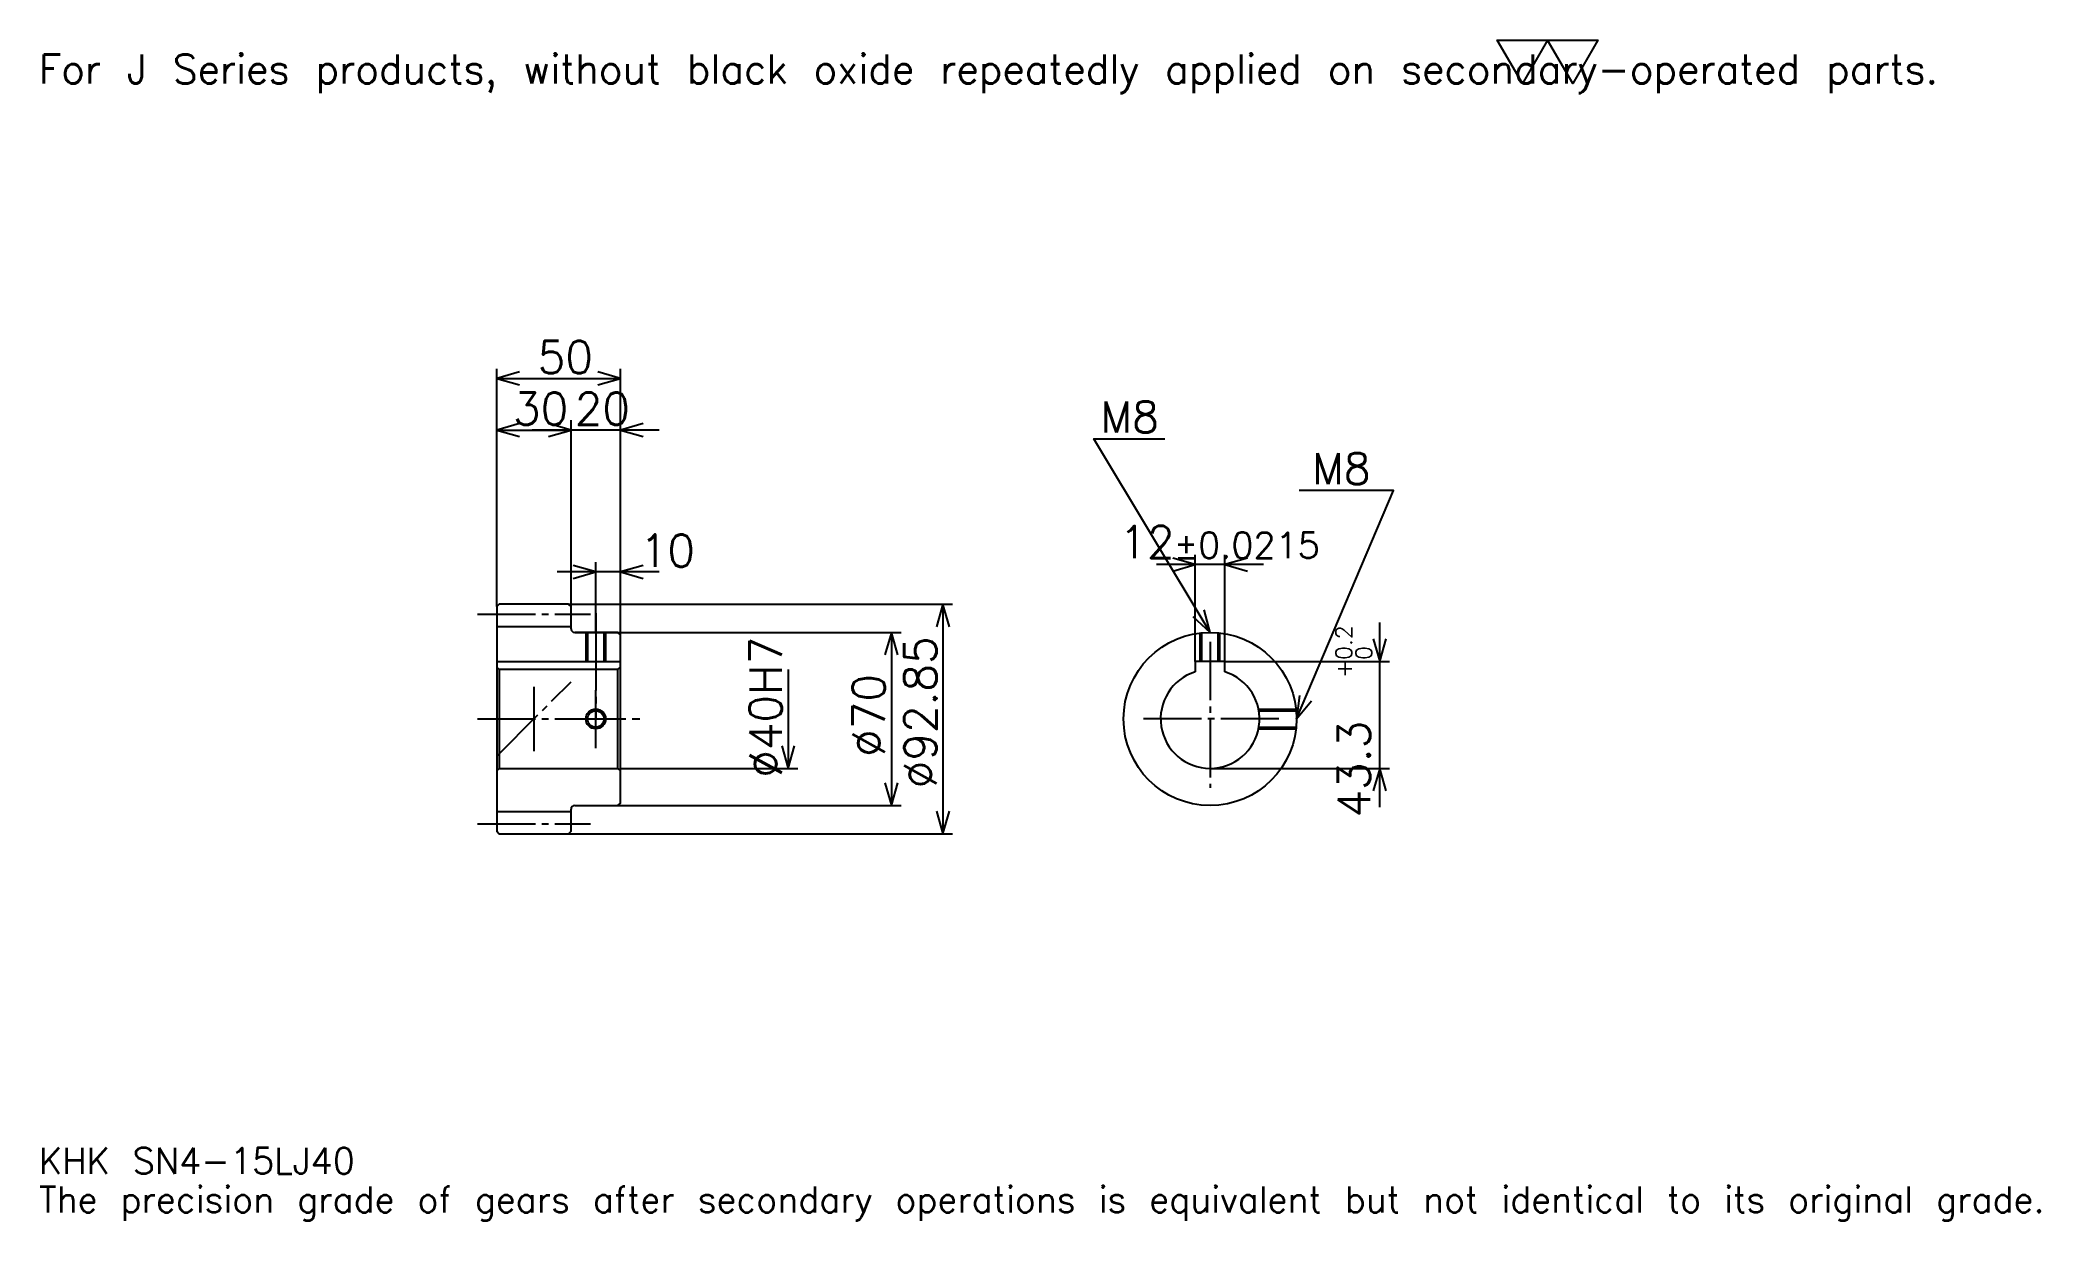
# Model space of a CAD drawing. Extents: x 27 to 835, y 10 to 487.
import ezdxf

# ---------------------------------------------------------------- set-up
doc = ezdxf.new("R2010")
doc.units = 0
doc.linetypes.add('DASHDOT', pattern=[31.304349, 23.478261, -2.608696, 2.608696, -2.608696])
doc.layers.get('0').update_dxf_attribs({"linetype": 'CONTINUOUS'})
doc.layers.add('DASHDOT', color=6, linetype='DASHDOT')
doc.styles.add('KANJI', font='TXT', dxfattribs={"bigfont": 'BIGFONT'})

msp = doc.modelspace()

# ---------------------------------------------------------------- linework, layer by layer
at = {"color": 5}
for p, q in [((211.304337, 259.035095), (211.304337, 354.252472)), ((211.304337, 350.339417), (261.304321, 350.339417)), ((261.304321, 259.035095), (261.304321, 354.252472)), ((241.304337, 259.035095), (241.304337, 333.382935)), ((211.304337, 329.469879), (241.304337, 329.469879)), ((276.956512, 329.469879), (225.652161, 329.469879)), ((251.304337, 259.035095), (251.304337, 275.991608)), ((521.434753, 275.039124), (478.130432, 275.039124)), ((493.782593, 235.908691), (493.782593, 278.952148)), ((505.782593, 235.908691), (505.782593, 278.952148)), ((276.956512, 272.078583), (235.652161, 272.078583)), ((211.304337, 258.035095), (211.304337, 259.035095)), ((240.304337, 259.035095), (261.304321, 259.035095)), ((241.304337, 258.035095), (241.304337, 259.035095)), ((251.304337, 247.608688), (251.304337, 259.035095)), ((251.304337, 247.608688), (251.304337, 259.035095)), ((261.304321, 259.035095), (395.652161, 259.035095)), ((261.304321, 246.608688), (261.304321, 259.035095)), ((391.739136, 259.035095), (391.739136, 166.182281)), ((568.391296, 176.956512), (568.391296, 251.560852)), ((242.804337, 247.608688), (261.304321, 247.608688)), ((261.304321, 247.608688), (374.782593, 247.608688)), ((370.869568, 247.608688), (370.869568, 177.608688)), ((505.782593, 235.908691), (572.304382, 235.908691)), ((329.130432, 232.608688), (329.130432, 192.608688)), ((261.304321, 192.608688), (333.043457, 192.608688)), ((499.782593, 192.608688), (572.304382, 192.608688)), ((242.804337, 177.608688), (261.304321, 177.608688)), ((261.304321, 177.608688), (374.782593, 177.608688)), ((240.304337, 166.182281), (261.304321, 166.182281)), ((261.304321, 166.182281), (395.652161, 166.182281))]:
    msp.add_line(p, q, dxfattribs=at)
at = {"color": 4}
for p, q in [((211.304337, 250.035095), (241.304337, 250.035095)), ((211.304337, 235.908691), (261.304321, 235.908691)), ((212.304337, 232.608688), (212.304337, 192.608688)), ((260.304321, 232.608688), (261.304321, 233.608688)), ((260.304321, 192.608688), (261.304321, 191.608688)), ((211.304337, 175.182281), (241.304337, 175.182281))]:
    msp.add_line(p, q, dxfattribs=at)
at = {"color": 7}
msp.add_line((226.304337, 225.652161), (226.304337, 199.565216), dxfattribs=at)
msp.add_lwpolyline([(626.086975, 469.565216), (615.913086, 487.200012), (656.608704, 487.200012), (646.434814, 469.565216), (636.260864, 487.200012), (626.086975, 469.565216)], dxfattribs=at)
at = {"color": 5}
for points in [[(220.434769, 352.94812), (211.304337, 350.339417), (220.434769, 347.730743)], [(252.173904, 347.730743), (261.304321, 350.339417), (252.173904, 352.94812)], [(220.434769, 332.078583), (211.304337, 329.469879), (220.434769, 326.861176)], [(232.173904, 326.861176), (241.304337, 329.469879), (232.173904, 332.078583)], [(232.173904, 326.861176), (241.304337, 329.469879), (232.173904, 332.078583)], [(270.434784, 332.078583), (261.304321, 329.469879), (270.434784, 326.861176)], [(499.782593, 247.608688), (452.82608, 325.869568), (481.521729, 325.869568)], [(534.782593, 212.608688), (573.913025, 305), (535.826111, 305)], [(484.652161, 272.43042), (493.782593, 275.039124), (484.652161, 277.647827)], [(514.913025, 277.647827), (505.782593, 275.039124), (514.913025, 272.43042)], [(242.173904, 269.469879), (251.304337, 272.078583), (242.173904, 274.687256)], [(270.434784, 274.687256), (261.304321, 272.078583), (270.434784, 269.469879)], [(394.347809, 249.904663), (391.739136, 259.035095), (389.130432, 249.904663)], [(492.848083, 254.09581), (499.782593, 247.608688), (497.32196, 256.780151)], [(373.478241, 238.478256), (370.869568, 247.608688), (368.260864, 238.478256)], [(565.782593, 245.039124), (568.391296, 235.908691), (571, 245.039124)], [(535.941284, 222.033524), (534.782593, 212.608688), (540.745544, 219.998779)], [(326.521729, 201.73912), (329.130432, 192.608688), (331.739136, 201.73912)], [(368.260864, 186.73912), (370.869568, 177.608688), (373.478241, 186.73912)], [(571, 183.478256), (568.391296, 192.608688), (565.782593, 183.478256)], [(389.130432, 175.312714), (391.739136, 166.182281), (394.347809, 175.312714)]]:
    msp.add_lwpolyline(points, dxfattribs=at)
at = {"color": 4}
for points in [[(241.304337, 249.108688), (241.304337, 258.035095), (240.304337, 259.035095), (212.304337, 259.035095), (211.304337, 258.035095), (211.304337, 191.608688)], [(242.804337, 177.608688), (260.304321, 177.608688), (261.304321, 178.608688), (261.304321, 246.608688), (260.304321, 247.608688), (242.804337, 247.608688)], [(247.304337, 247.608688), (247.304337, 235.908691)], [(247.97934, 247.608688), (247.97934, 235.908691)], [(254.629333, 247.608688), (254.629333, 235.908691)], [(255.304337, 247.608688), (255.304337, 235.908691)], [(495.782593, 235.908691), (495.782593, 247.379364)], [(496.457581, 235.908691), (496.457581, 247.450394)], [(503.107605, 235.908691), (503.107605, 247.450394)], [(503.782593, 235.908691), (503.782593, 247.379364)], [(505.782593, 231.687469), (505.782593, 235.908691), (493.782593, 235.908691), (493.782593, 231.687469)], [(211.304337, 191.608688), (212.304337, 192.608688), (260.304321, 192.608688), (260.304321, 232.608688), (212.304337, 232.608688), (211.304337, 233.608688)], [(519.37854, 216.608688), (534.553284, 216.608688)], [(519.504272, 215.933685), (534.624329, 215.933685)], [(519.37854, 208.608688), (534.553284, 208.608688)], [(519.504272, 209.283691), (534.624329, 209.283691)], [(211.304337, 191.608688), (211.304337, 167.182281), (212.304337, 166.182281), (240.304337, 166.182281), (241.304337, 167.182281), (241.304337, 176.108688)]]:
    msp.add_lwpolyline(points, dxfattribs=at)
for centre, radius in [((499.782593, 212.608688), 35), ((251.304337, 212.608688), 3.325)]:
    msp.add_circle(centre, radius, dxfattribs=at)
at = {"color": 7}
msp.add_circle((251.304337, 212.608688), 4, dxfattribs=at)
at = {"color": 4}
for centre, radius, start, end in [((242.804337, 249.108688), 1.5, 180, 270), ((499.782593, 212.608688), 20, 107.457602748, 72.542397252), ((242.804337, 176.108688), 1.5, 90, 180)]:
    msp.add_arc(centre, radius, start, end, dxfattribs=at)
at = {"layer": 'DASHDOT', "color": 7}
for p, q in [((203.478256, 255.035095), (249.130432, 255.035095)), ((251.304337, 247.608688), (251.304337, 212.608688)), ((499.782593, 243.734772), (499.782593, 184.782608)), ((211.304337, 197.608688), (241.304337, 227.608688)), ((203.478256, 212.608688), (269.130432, 212.608688)), ((527.608704, 212.608688), (471.956482, 212.608688)), ((203.478256, 170.182281), (249.130432, 170.182281))]:
    msp.add_line(p, q, dxfattribs=at)
for points in [[(251.304337, 255.434784), (251.304337, 228.082596)], [(251.304337, 200.782608), (251.304337, 224.434769)], [(239.478241, 212.608688), (263.130432, 212.608688)]]:
    msp.add_lwpolyline(points, dxfattribs=at)

# ---------------------------------------------------------------- texts
at = {"color": 7, "style": 'KANJI'}
for s, height, p in [('For J Series products, without black oxide repeatedly applied on secondary-operated parts.', 11.73913, (26.086956, 469.565216)), ('50', 13.043478, (227.82608, 352.426392)), ('30', 13.043478, (217.82608, 331.556824)), ('20', 13.043478, (242.82608, 331.556824)), ('M8', 12.52174, (455.434753, 328.478271)), ('M8', 12.52174, (541.043457, 307.608704)), ('10', 13.043478, (269.130432, 274.165527)), ('12', 13.043478, (463.075684, 277.647827)), ('%%p0.0215', 10.434783, (485.117554, 277.647827)), ('KHK SN4-15LJ40', 10.434783, (26.086956, 28.695652)), ('The precision grade of gears after secondary operations is equivalent but not identical to its original grade.', 10.434783, (26.086956, 13.043478))]:
    msp.add_text(s, height=height, dxfattribs=at).set_placement(p)
for s, height, p in [('%%c40H7', 13.043478, (326.521729, 188.804337)), ('%%c92.85', 13.043478, (389.130432, 184.565216)), ('0.2', 6.521739, (557.17395, 236.498749)), ('+', 6.521739, (557.17395, 229.194397)), ('0', 6.521739, (565.260864, 236.498749)), ('%%c70', 13.043478, (368.260864, 197.282593)), ('43.3', 13.043478, (564.478271, 172.737061))]:
    msp.add_text(s, height=height, rotation=90, dxfattribs=at).set_placement(p)

doc.saveas('drawing.dxf')
